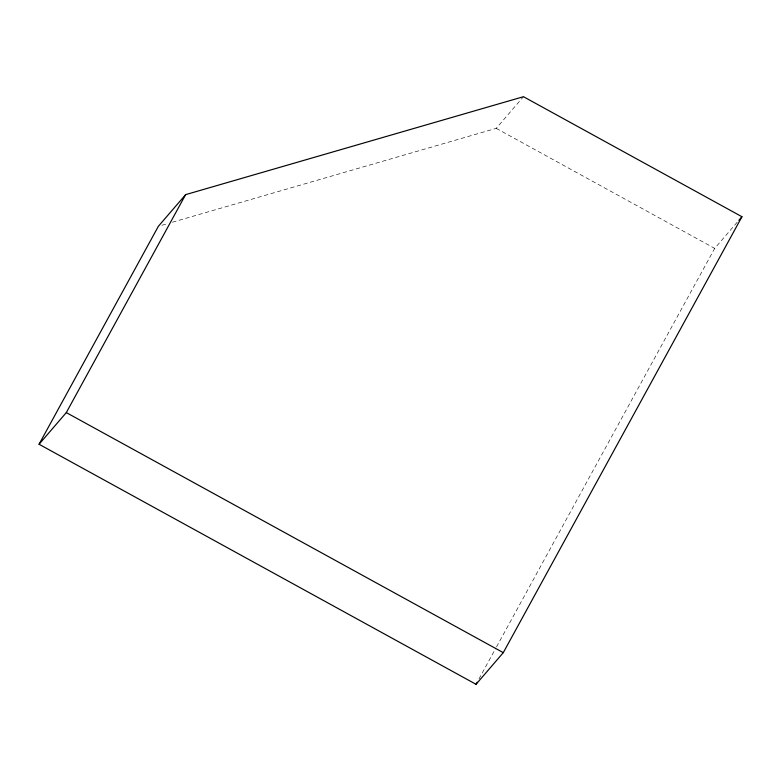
<?xml version="1.0" encoding="UTF-8"?>
<svg xmlns="http://www.w3.org/2000/svg" width="781" height="781" viewBox="0 0 781 781"><rect width="100%" height="100%" fill="white"/><g stroke="black" fill="none" stroke-linecap="round" stroke-linejoin="round"><path stroke-width="0.59" stroke-dasharray="3.9 2.93" d="M478.958 678.962L495.925 647.976M496.511 646.912L714.693 248.378L737.274 222.155M172.406 222.224L496.208 128.348L523.455 96.698M161.892 225.27L167.73 223.571M496.208 128.348L714.693 248.378"/><path stroke-width="1.17" d="M39.05 444.252L158.377 226.285L185.634 194.635L523.455 96.698L741.95 216.727L503.286 652.652L476.039 684.302L39.05 444.252L66.307 412.593L185.634 194.635M476.039 684.302L477.211 682.164M738.836 220.34L741.95 216.727M66.307 412.593L503.286 652.652"/></g></svg>
